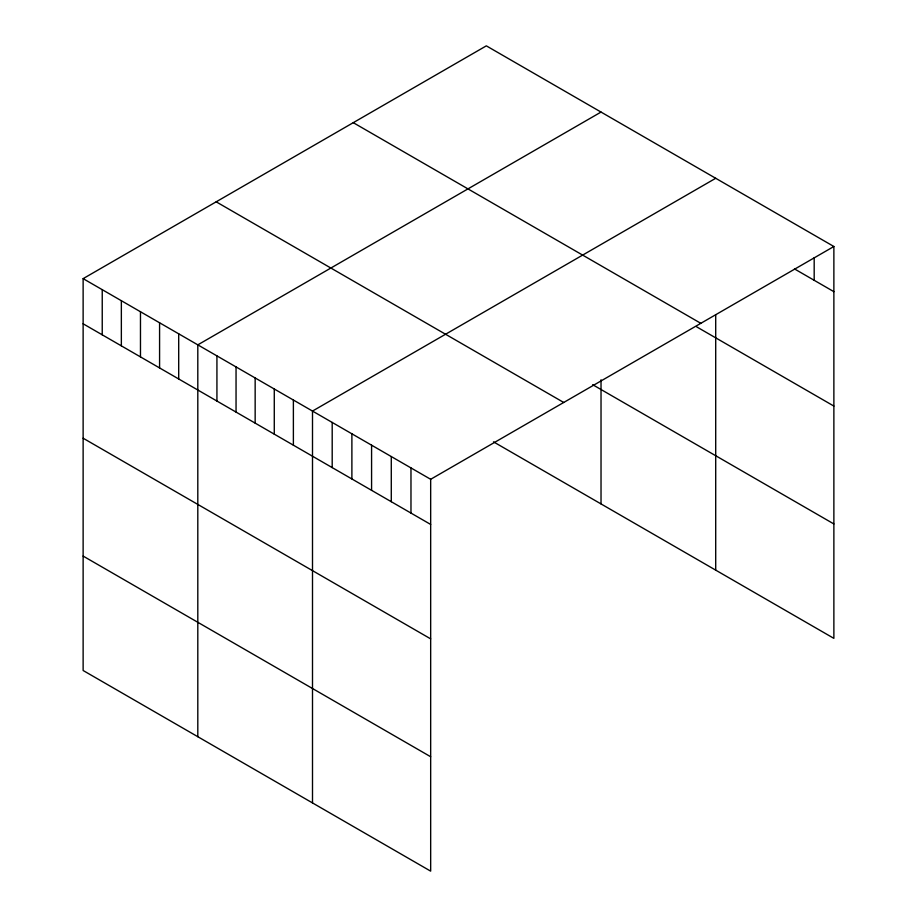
<?xml version="1.0" encoding="UTF-8"?>
<svg xmlns="http://www.w3.org/2000/svg" width="917" height="917" viewBox="0 0 917 917"><rect width="100%" height="100%" fill="white"/><g stroke="black" fill="none" stroke-linecap="round" stroke-linejoin="round"><path stroke-width="1.38" d="M833.874 246.501L430.669 479.293L430.669 871.15L83.126 670.499L83.126 278.642L486.331 45.85L833.874 246.501L833.874 638.358L493.495 441.845M601.025 112.069L197.808 344.861L197.808 736.718M715.707 178.276L312.502 411.068L312.502 802.925M794.489 268.922L833.874 291.663M353.274 122.672L700.817 323.323M696.599 326.807L833.874 406.071M592.657 384.682L833.874 523.951M216.183 201.82L563.726 402.471M83.126 278.642L430.669 479.293M83.126 323.793L430.669 524.444M83.126 438.211L430.669 638.862M83.126 556.08L430.669 756.743M814.181 257.711L814.181 280.293M715.707 314.967L715.707 570.133M601.025 379.798L601.025 503.926M410.976 467.922L410.976 513.073M391.284 456.551L391.284 501.702M371.58 445.181L371.58 490.343M351.887 433.81L351.887 478.972M332.195 422.439L332.195 467.601M293.383 400.03L293.383 445.192M274.275 389.003L274.275 434.154M255.155 377.964L255.155 423.115M236.047 366.926L236.047 412.088M216.928 355.888L216.928 401.05M178.7 333.822L178.7 378.973M159.581 322.784L159.581 367.935M140.473 311.746L140.473 356.908M121.353 300.707L121.353 345.869M102.234 289.68L102.234 334.831"/></g></svg>
